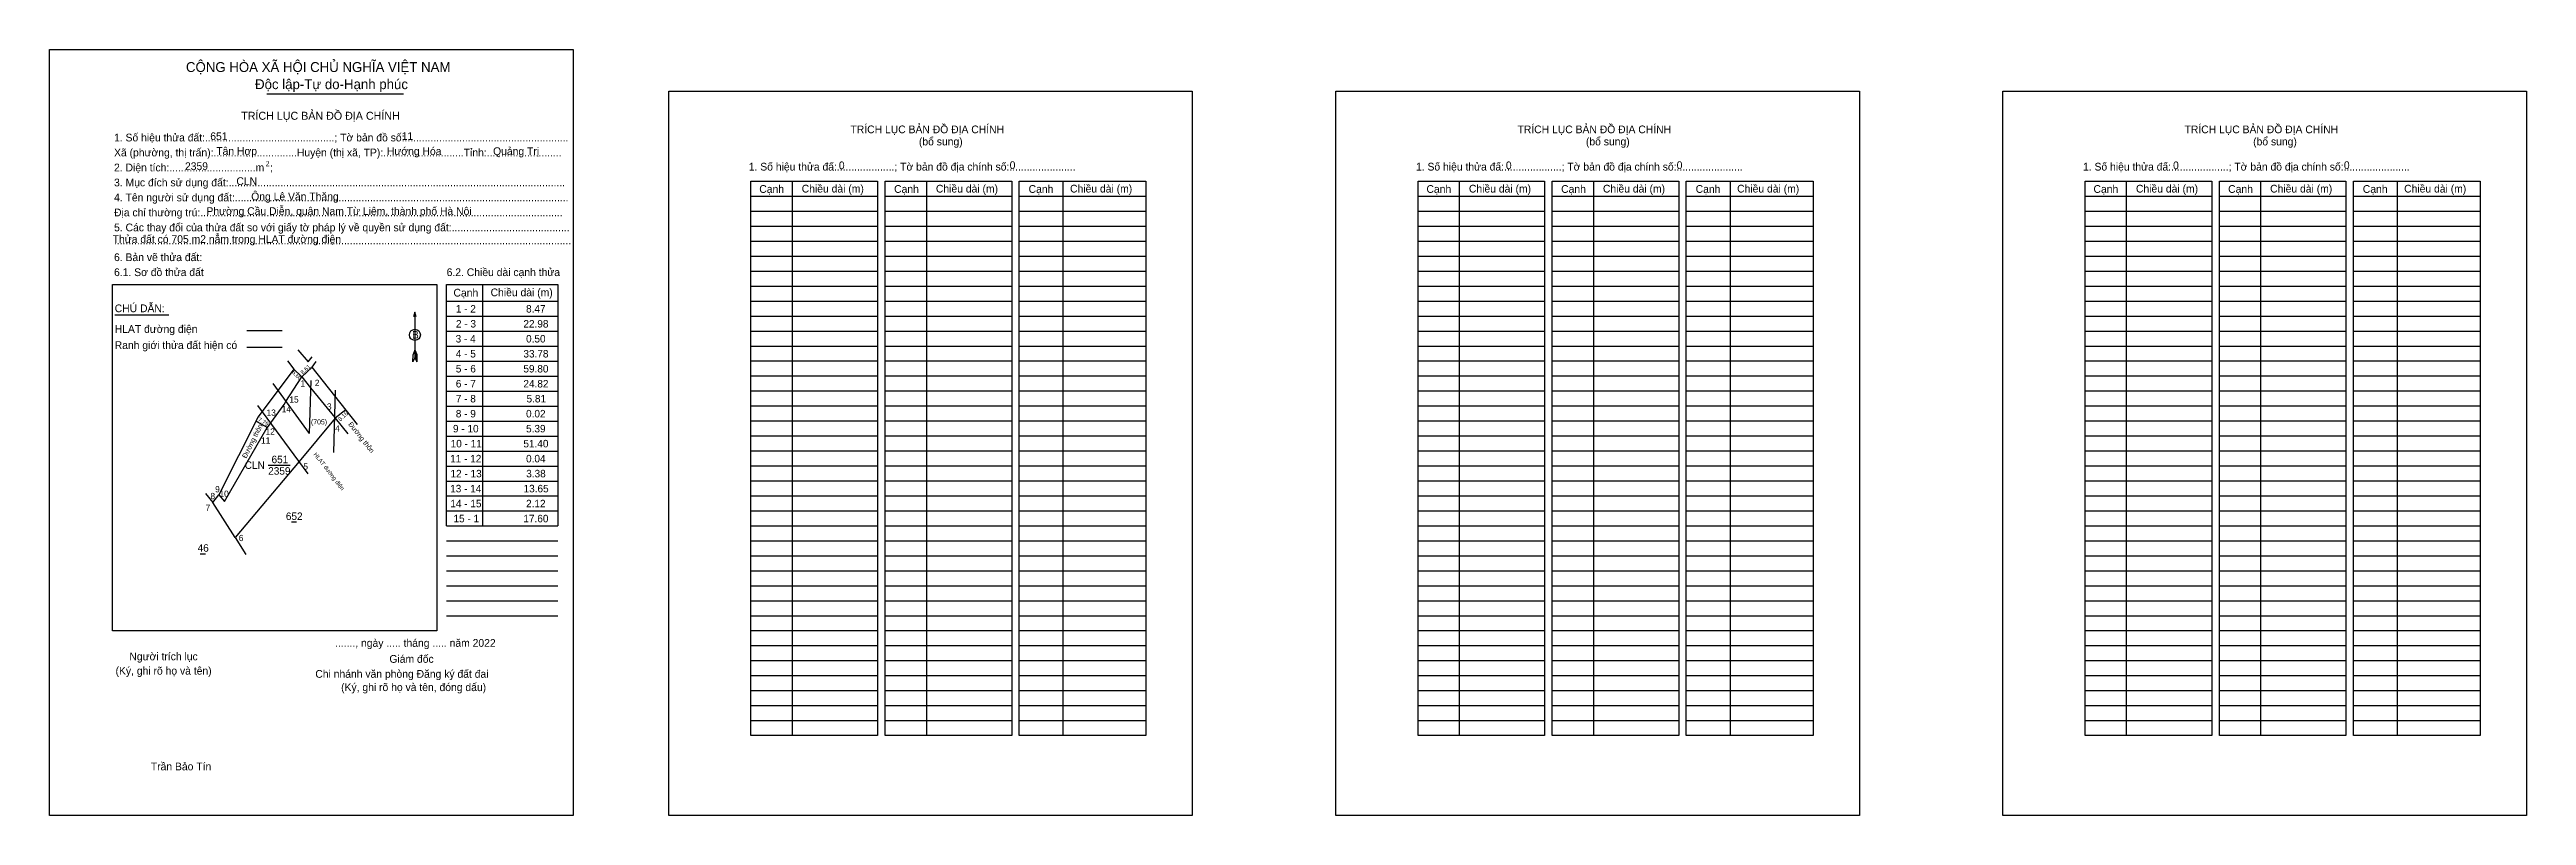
# Model space of a CAD drawing. Extents: x 550970 to 552458, y 1841500 to 1841960.
import ezdxf

# ---------------------------------------------------------------- set-up
doc = ezdxf.new("R2010")
doc.units = 0
for name, color, linetype in [('Level 1', 7, 'Continuous'), ('Level 10', 7, 'Continuous'), ('Level 13', 7, 'Continuous'), ('Level 14', 7, 'Continuous'), ('Level 2', 7, 'Continuous'), ('Level 4', 7, 'Continuous'), ('Level 6', 7, 'Continuous')]:
    doc.layers.add(name, color=color, linetype=linetype)

msp = doc.modelspace()

# ---------------------------------------------------------------- linework, layer by layer
at = {"layer": 'Level 1'}
for p, q in [((550970.4, 1841960.1), (550970.4, 1841960.1)), ((551342.4, 1841935), (551342.4, 1841935)), ((551416.6, 1841881), (551416.6, 1841548)), ((551497.2, 1841881), (551497.2, 1841548)), ((551579.2, 1841881), (551579.2, 1841548)), ((551817.3, 1841881), (551817.3, 1841548)), ((551897.9, 1841881), (551897.9, 1841548)), ((551980, 1841881), (551980, 1841548)), ((552218, 1841881), (552218, 1841548)), ((552298.6, 1841881), (552298.6, 1841548)), ((552380.7, 1841881), (552380.7, 1841548)), ((551391.8, 1841872), (551467.9, 1841872)), ((551391.8, 1841863), (551467.9, 1841863)), ((551472.4, 1841872), (551548.5, 1841872)), ((551472.4, 1841863), (551548.5, 1841863)), ((551553, 1841872), (551629, 1841872)), ((551553, 1841863), (551629, 1841863)), ((551792.6, 1841872), (551868.6, 1841872)), ((551792.6, 1841863), (551868.6, 1841863)), ((551873.1, 1841872), (551949.2, 1841872)), ((551873.1, 1841863), (551949.2, 1841863)), ((551953.7, 1841872), (552029.8, 1841872)), ((551953.7, 1841863), (552029.8, 1841863)), ((552193.3, 1841872), (552269.3, 1841872)), ((552193.3, 1841863), (552269.3, 1841863)), ((552273.9, 1841872), (552349.9, 1841872)), ((552273.9, 1841863), (552349.9, 1841863)), ((552354.4, 1841872), (552430.5, 1841872)), ((552354.4, 1841863), (552430.5, 1841863)), ((551391.8, 1841854), (551467.9, 1841854)), ((551391.8, 1841845), (551467.9, 1841845)), ((551472.4, 1841854), (551548.5, 1841854)), ((551472.4, 1841845), (551548.5, 1841845)), ((551553, 1841854), (551629, 1841854)), ((551553, 1841845), (551629, 1841845)), ((551792.6, 1841854), (551868.6, 1841854)), ((551792.6, 1841845), (551868.6, 1841845)), ((551873.1, 1841854), (551949.2, 1841854)), ((551873.1, 1841845), (551949.2, 1841845)), ((551953.7, 1841854), (552029.8, 1841854)), ((551953.7, 1841845), (552029.8, 1841845)), ((552193.3, 1841854), (552269.3, 1841854)), ((552193.3, 1841845), (552269.3, 1841845)), ((552273.9, 1841854), (552349.9, 1841854)), ((552273.9, 1841845), (552349.9, 1841845)), ((552354.4, 1841854), (552430.5, 1841854)), ((552354.4, 1841845), (552430.5, 1841845)), ((551391.8, 1841836), (551467.9, 1841836)), ((551472.4, 1841836), (551548.5, 1841836)), ((551553, 1841836), (551629, 1841836)), ((551792.6, 1841836), (551868.6, 1841836)), ((551873.1, 1841836), (551949.2, 1841836)), ((551953.7, 1841836), (552029.8, 1841836)), ((552193.3, 1841836), (552269.3, 1841836)), ((552273.9, 1841836), (552349.9, 1841836)), ((552354.4, 1841836), (552430.5, 1841836)), ((551008.3, 1841818.9), (551008.3, 1841818.9)), ((551391.8, 1841827), (551467.9, 1841827)), ((551391.8, 1841818), (551467.9, 1841818)), ((551472.4, 1841827), (551548.5, 1841827)), ((551472.4, 1841818), (551548.5, 1841818)), ((551553, 1841827), (551629, 1841827)), ((551553, 1841818), (551629, 1841818)), ((551792.6, 1841827), (551868.6, 1841827)), ((551792.6, 1841818), (551868.6, 1841818)), ((551873.1, 1841827), (551949.2, 1841827)), ((551873.1, 1841818), (551949.2, 1841818)), ((551953.7, 1841827), (552029.8, 1841827)), ((551953.7, 1841818), (552029.8, 1841818)), ((552193.3, 1841827), (552269.3, 1841827)), ((552193.3, 1841818), (552269.3, 1841818)), ((552273.9, 1841827), (552349.9, 1841827)), ((552273.9, 1841818), (552349.9, 1841818)), ((552354.4, 1841827), (552430.5, 1841827)), ((552354.4, 1841818), (552430.5, 1841818)), ((551189.9, 1841802.4), (551189.9, 1841775.1)), ((551391.8, 1841809), (551467.9, 1841809)), ((551472.4, 1841809), (551548.5, 1841809)), ((551553, 1841809), (551629, 1841809)), ((551792.6, 1841809), (551868.6, 1841809)), ((551873.1, 1841809), (551949.2, 1841809)), ((551953.7, 1841809), (552029.8, 1841809)), ((552193.3, 1841809), (552269.3, 1841809)), ((552273.9, 1841809), (552349.9, 1841809)), ((552354.4, 1841809), (552430.5, 1841809)), ((551391.8, 1841800), (551467.9, 1841800)), ((551391.8, 1841791), (551467.9, 1841791)), ((551472.4, 1841800), (551548.5, 1841800)), ((551472.4, 1841791), (551548.5, 1841791)), ((551553, 1841800), (551629, 1841800)), ((551553, 1841791), (551629, 1841791)), ((551792.6, 1841800), (551868.6, 1841800)), ((551792.6, 1841791), (551868.6, 1841791)), ((551873.1, 1841800), (551949.2, 1841800)), ((551873.1, 1841791), (551949.2, 1841791)), ((551953.7, 1841800), (552029.8, 1841800)), ((551953.7, 1841791), (552029.8, 1841791)), ((552193.3, 1841800), (552269.3, 1841800)), ((552193.3, 1841791), (552269.3, 1841791)), ((552273.9, 1841800), (552349.9, 1841800)), ((552273.9, 1841791), (552349.9, 1841791)), ((552354.4, 1841800), (552430.5, 1841800)), ((552354.4, 1841791), (552430.5, 1841791)), ((551188.7, 1841772.4), (551188.8, 1841776.9)), ((551189.9, 1841775.1), (551188.7, 1841772.4)), ((551189.9, 1841779.6), (551188.8, 1841776.9)), ((551189.9, 1841779.6), (551191.1, 1841776.9)), ((551189.9, 1841779.2), (551191.1, 1841776.4)), ((551189.9, 1841778.8), (551191.1, 1841776.1)), ((551189.9, 1841778.5), (551191.1, 1841775.7)), ((551189.9, 1841778.1), (551191.1, 1841775.2)), ((551189.9, 1841777.7), (551191.1, 1841774.8)), ((551189.9, 1841777.3), (551191.1, 1841774.4)), ((551189.9, 1841776.9), (551191.1, 1841774)), ((551189.9, 1841776.5), (551191.1, 1841773.6)), ((551189.9, 1841776.1), (551191.1, 1841773.2)), ((551189.9, 1841775.7), (551191.1, 1841772.8)), ((551189.9, 1841775.1), (551191.1, 1841772.4)), ((551191.1, 1841772.4), (551191.1, 1841776.9)), ((551391.8, 1841782), (551467.9, 1841782)), ((551391.8, 1841773), (551467.9, 1841773)), ((551472.4, 1841782), (551548.5, 1841782)), ((551472.4, 1841773), (551548.5, 1841773)), ((551553, 1841782), (551629, 1841782)), ((551553, 1841773), (551629, 1841773)), ((551792.6, 1841782), (551868.6, 1841782)), ((551792.6, 1841773), (551868.6, 1841773)), ((551873.1, 1841782), (551949.2, 1841782)), ((551873.1, 1841773), (551949.2, 1841773)), ((551953.7, 1841782), (552029.8, 1841782)), ((551953.7, 1841773), (552029.8, 1841773)), ((552193.3, 1841782), (552269.3, 1841782)), ((552193.3, 1841773), (552269.3, 1841773)), ((552273.9, 1841782), (552349.9, 1841782)), ((552273.9, 1841773), (552349.9, 1841773)), ((552354.4, 1841782), (552430.5, 1841782)), ((552354.4, 1841773), (552430.5, 1841773)), ((551391.8, 1841764), (551467.9, 1841764)), ((551472.4, 1841764), (551548.5, 1841764)), ((551553, 1841764), (551629, 1841764)), ((551792.6, 1841764), (551868.6, 1841764)), ((551873.1, 1841764), (551949.2, 1841764)), ((551953.7, 1841764), (552029.8, 1841764)), ((552193.3, 1841764), (552269.3, 1841764)), ((552273.9, 1841764), (552349.9, 1841764)), ((552354.4, 1841764), (552430.5, 1841764)), ((551391.8, 1841755), (551467.9, 1841755)), ((551391.8, 1841746), (551467.9, 1841746)), ((551472.4, 1841755), (551548.5, 1841755)), ((551472.4, 1841746), (551548.5, 1841746)), ((551553, 1841755), (551629, 1841755)), ((551553, 1841746), (551629, 1841746)), ((551792.6, 1841755), (551868.6, 1841755)), ((551792.6, 1841746), (551868.6, 1841746)), ((551873.1, 1841755), (551949.2, 1841755)), ((551873.1, 1841746), (551949.2, 1841746)), ((551953.7, 1841755), (552029.8, 1841755)), ((551953.7, 1841746), (552029.8, 1841746)), ((552193.3, 1841755), (552269.3, 1841755)), ((552193.3, 1841746), (552269.3, 1841746)), ((552273.9, 1841755), (552349.9, 1841755)), ((552273.9, 1841746), (552349.9, 1841746)), ((552354.4, 1841755), (552430.5, 1841755)), ((552354.4, 1841746), (552430.5, 1841746)), ((551391.8, 1841737), (551467.9, 1841737)), ((551391.8, 1841728), (551467.9, 1841728)), ((551472.4, 1841737), (551548.5, 1841737)), ((551472.4, 1841728), (551548.5, 1841728)), ((551553, 1841737), (551629, 1841737)), ((551553, 1841728), (551629, 1841728)), ((551792.6, 1841737), (551868.6, 1841737)), ((551792.6, 1841728), (551868.6, 1841728)), ((551873.1, 1841737), (551949.2, 1841737)), ((551873.1, 1841728), (551949.2, 1841728)), ((551953.7, 1841737), (552029.8, 1841737)), ((551953.7, 1841728), (552029.8, 1841728)), ((552193.3, 1841737), (552269.3, 1841737)), ((552193.3, 1841728), (552269.3, 1841728)), ((552273.9, 1841737), (552349.9, 1841737)), ((552273.9, 1841728), (552349.9, 1841728)), ((552354.4, 1841737), (552430.5, 1841737)), ((552354.4, 1841728), (552430.5, 1841728)), ((551391.8, 1841719), (551467.9, 1841719)), ((551472.4, 1841719), (551548.5, 1841719)), ((551553, 1841719), (551629, 1841719)), ((551792.6, 1841719), (551868.6, 1841719)), ((551873.1, 1841719), (551949.2, 1841719)), ((551953.7, 1841719), (552029.8, 1841719)), ((552193.3, 1841719), (552269.3, 1841719)), ((552273.9, 1841719), (552349.9, 1841719)), ((552354.4, 1841719), (552430.5, 1841719)), ((551391.8, 1841710), (551467.9, 1841710)), ((551391.8, 1841701), (551467.9, 1841701)), ((551472.4, 1841710), (551548.5, 1841710)), ((551472.4, 1841701), (551548.5, 1841701)), ((551553, 1841710), (551629, 1841710)), ((551553, 1841701), (551629, 1841701)), ((551792.6, 1841710), (551868.6, 1841710)), ((551792.6, 1841701), (551868.6, 1841701)), ((551873.1, 1841710), (551949.2, 1841710)), ((551873.1, 1841701), (551949.2, 1841701)), ((551953.7, 1841710), (552029.8, 1841710)), ((551953.7, 1841701), (552029.8, 1841701)), ((552193.3, 1841710), (552269.3, 1841710)), ((552193.3, 1841701), (552269.3, 1841701)), ((552273.9, 1841710), (552349.9, 1841710)), ((552273.9, 1841701), (552349.9, 1841701)), ((552354.4, 1841710), (552430.5, 1841710)), ((552354.4, 1841701), (552430.5, 1841701)), ((551391.8, 1841692), (551467.9, 1841692)), ((551391.8, 1841683), (551467.9, 1841683)), ((551472.4, 1841692), (551548.5, 1841692)), ((551472.4, 1841683), (551548.5, 1841683)), ((551553, 1841692), (551629, 1841692)), ((551553, 1841683), (551629, 1841683)), ((551792.6, 1841692), (551868.6, 1841692)), ((551792.6, 1841683), (551868.6, 1841683)), ((551873.1, 1841692), (551949.2, 1841692)), ((551873.1, 1841683), (551949.2, 1841683)), ((551953.7, 1841692), (552029.8, 1841692)), ((551953.7, 1841683), (552029.8, 1841683)), ((552193.3, 1841692), (552269.3, 1841692)), ((552193.3, 1841683), (552269.3, 1841683)), ((552273.9, 1841692), (552349.9, 1841692)), ((552273.9, 1841683), (552349.9, 1841683)), ((552354.4, 1841692), (552430.5, 1841692)), ((552354.4, 1841683), (552430.5, 1841683)), ((551391.8, 1841674), (551467.9, 1841674)), ((551472.4, 1841674), (551548.5, 1841674)), ((551553, 1841674), (551629, 1841674)), ((551792.6, 1841674), (551868.6, 1841674)), ((551873.1, 1841674), (551949.2, 1841674)), ((551953.7, 1841674), (552029.8, 1841674)), ((552193.3, 1841674), (552269.3, 1841674)), ((552273.9, 1841674), (552349.9, 1841674)), ((552354.4, 1841674), (552430.5, 1841674)), ((551209, 1841664.9), (551275.8, 1841664.9)), ((551209, 1841655.9), (551275.8, 1841655.9)), ((551391.8, 1841665), (551467.9, 1841665)), ((551391.8, 1841656), (551467.9, 1841656)), ((551472.4, 1841665), (551548.5, 1841665)), ((551472.4, 1841656), (551548.5, 1841656)), ((551553, 1841665), (551629, 1841665)), ((551553, 1841656), (551629, 1841656)), ((551792.6, 1841665), (551868.6, 1841665)), ((551792.6, 1841656), (551868.6, 1841656)), ((551873.1, 1841665), (551949.2, 1841665)), ((551873.1, 1841656), (551949.2, 1841656)), ((551953.7, 1841665), (552029.8, 1841665)), ((551953.7, 1841656), (552029.8, 1841656)), ((552193.3, 1841665), (552269.3, 1841665)), ((552193.3, 1841656), (552269.3, 1841656)), ((552273.9, 1841665), (552349.9, 1841665)), ((552273.9, 1841656), (552349.9, 1841656)), ((552354.4, 1841665), (552430.5, 1841665)), ((552354.4, 1841656), (552430.5, 1841656)), ((551209, 1841646.9), (551275.8, 1841646.9)), ((551209, 1841637.9), (551275.8, 1841637.9)), ((551391.8, 1841647), (551467.9, 1841647)), ((551391.8, 1841638), (551467.9, 1841638)), ((551472.4, 1841647), (551548.5, 1841647)), ((551472.4, 1841638), (551548.5, 1841638)), ((551553, 1841647), (551629, 1841647)), ((551553, 1841638), (551629, 1841638)), ((551792.6, 1841647), (551868.6, 1841647)), ((551792.6, 1841638), (551868.6, 1841638)), ((551873.1, 1841647), (551949.2, 1841647)), ((551873.1, 1841638), (551949.2, 1841638)), ((551953.7, 1841647), (552029.8, 1841647)), ((551953.7, 1841638), (552029.8, 1841638)), ((552193.3, 1841647), (552269.3, 1841647)), ((552193.3, 1841638), (552269.3, 1841638)), ((552273.9, 1841647), (552349.9, 1841647)), ((552273.9, 1841638), (552349.9, 1841638)), ((552354.4, 1841647), (552430.5, 1841647)), ((552354.4, 1841638), (552430.5, 1841638)), ((551209, 1841628.9), (551275.8, 1841628.9)), ((551391.8, 1841629), (551467.9, 1841629)), ((551472.4, 1841629), (551548.5, 1841629)), ((551553, 1841629), (551629, 1841629)), ((551792.6, 1841629), (551868.6, 1841629)), ((551873.1, 1841629), (551949.2, 1841629)), ((551953.7, 1841629), (552029.8, 1841629)), ((552193.3, 1841629), (552269.3, 1841629)), ((552273.9, 1841629), (552349.9, 1841629)), ((552354.4, 1841629), (552430.5, 1841629)), ((551203, 1841610.9), (551203, 1841610.9)), ((551209, 1841619.9), (551275.8, 1841619.9)), ((551391.8, 1841620), (551467.9, 1841620)), ((551391.8, 1841611), (551467.9, 1841611)), ((551472.4, 1841620), (551548.5, 1841620)), ((551472.4, 1841611), (551548.5, 1841611)), ((551553, 1841620), (551629, 1841620)), ((551553, 1841611), (551629, 1841611)), ((551792.6, 1841620), (551868.6, 1841620)), ((551792.6, 1841611), (551868.6, 1841611)), ((551873.1, 1841620), (551949.2, 1841620)), ((551873.1, 1841611), (551949.2, 1841611)), ((551953.7, 1841620), (552029.8, 1841620)), ((551953.7, 1841611), (552029.8, 1841611)), ((552193.3, 1841620), (552269.3, 1841620)), ((552193.3, 1841611), (552269.3, 1841611)), ((552273.9, 1841620), (552349.9, 1841620)), ((552273.9, 1841611), (552349.9, 1841611)), ((552354.4, 1841620), (552430.5, 1841620)), ((552354.4, 1841611), (552430.5, 1841611)), ((551391.8, 1841602), (551467.9, 1841602)), ((551391.8, 1841593), (551467.9, 1841593)), ((551472.4, 1841602), (551548.5, 1841602)), ((551472.4, 1841593), (551548.5, 1841593)), ((551553, 1841602), (551629, 1841602)), ((551553, 1841593), (551629, 1841593)), ((551792.6, 1841602), (551868.6, 1841602)), ((551792.6, 1841593), (551868.6, 1841593)), ((551873.1, 1841602), (551949.2, 1841602)), ((551873.1, 1841593), (551949.2, 1841593)), ((551953.7, 1841602), (552029.8, 1841602)), ((551953.7, 1841593), (552029.8, 1841593)), ((552193.3, 1841602), (552269.3, 1841602)), ((552193.3, 1841593), (552269.3, 1841593)), ((552273.9, 1841602), (552349.9, 1841602)), ((552273.9, 1841593), (552349.9, 1841593)), ((552354.4, 1841602), (552430.5, 1841602)), ((552354.4, 1841593), (552430.5, 1841593)), ((551391.8, 1841584), (551467.9, 1841584)), ((551472.4, 1841584), (551548.5, 1841584)), ((551553, 1841584), (551629, 1841584)), ((551792.6, 1841584), (551868.6, 1841584)), ((551873.1, 1841584), (551949.2, 1841584)), ((551953.7, 1841584), (552029.8, 1841584)), ((552193.3, 1841584), (552269.3, 1841584)), ((552273.9, 1841584), (552349.9, 1841584)), ((552354.4, 1841584), (552430.5, 1841584)), ((551391.8, 1841575), (551467.9, 1841575)), ((551391.8, 1841566), (551467.9, 1841566)), ((551472.4, 1841575), (551548.5, 1841575)), ((551472.4, 1841566), (551548.5, 1841566)), ((551553, 1841575), (551629, 1841575)), ((551553, 1841566), (551629, 1841566)), ((551792.6, 1841575), (551868.6, 1841575)), ((551792.6, 1841566), (551868.6, 1841566)), ((551873.1, 1841575), (551949.2, 1841575)), ((551873.1, 1841566), (551949.2, 1841566)), ((551953.7, 1841575), (552029.8, 1841575)), ((551953.7, 1841566), (552029.8, 1841566)), ((552193.3, 1841575), (552269.3, 1841575)), ((552193.3, 1841566), (552269.3, 1841566)), ((552273.9, 1841575), (552349.9, 1841575)), ((552273.9, 1841566), (552349.9, 1841566)), ((552354.4, 1841575), (552430.5, 1841575)), ((552354.4, 1841566), (552430.5, 1841566)), ((551391.8, 1841557), (551467.9, 1841557)), ((551472.4, 1841557), (551548.5, 1841557)), ((551553, 1841557), (551629, 1841557)), ((551792.6, 1841557), (551868.6, 1841557)), ((551873.1, 1841557), (551949.2, 1841557)), ((551953.7, 1841557), (552029.8, 1841557)), ((552193.3, 1841557), (552269.3, 1841557)), ((552273.9, 1841557), (552349.9, 1841557)), ((552354.4, 1841557), (552430.5, 1841557)), ((551284.9, 1841500), (551284.9, 1841500)), ((551656.9, 1841500), (551656.9, 1841500))]:
    msp.add_line(p, q, dxfattribs=at)
for points in [[(551391.8, 1841881), (551467.9, 1841881), (551467.9, 1841548), (551391.8, 1841548)], [(551472.4, 1841881), (551548.5, 1841881), (551548.5, 1841548), (551472.4, 1841548)], [(551553, 1841881), (551629, 1841881), (551629, 1841548), (551553, 1841548)], [(551792.6, 1841881), (551868.6, 1841881), (551868.6, 1841548), (551792.6, 1841548)], [(551873.1, 1841881), (551949.2, 1841881), (551949.2, 1841548), (551873.1, 1841548)], [(551953.7, 1841881), (552029.8, 1841881), (552029.8, 1841548), (551953.7, 1841548)], [(552193.3, 1841881), (552269.3, 1841881), (552269.3, 1841548), (552193.3, 1841548)], [(552273.9, 1841881), (552349.9, 1841881), (552349.9, 1841548), (552273.9, 1841548)], [(552354.4, 1841881), (552430.5, 1841881), (552430.5, 1841548), (552354.4, 1841548)], [(551008.3, 1841818.9), (551203, 1841818.9), (551203, 1841610.9), (551008.3, 1841610.9)]]:
    msp.add_lwpolyline(points, close=True, dxfattribs=at)
msp.add_lwpolyline([(551190.7, 1841799.5), (551189.9, 1841802.4), (551189.1, 1841799.5)], dxfattribs=at)
msp.add_circle((551189.9, 1841788.7), 3.32, dxfattribs=at)
at = {"layer": 'Level 10'}
for p, q in [((551009.6, 1841800.8), (551042.2, 1841800.8)), ((551089, 1841791.3), (551110.1, 1841791.3)), ((551089, 1841781.4), (551110.1, 1841781.4))]:
    msp.add_line(p, q, dxfattribs=at)
at = {"layer": 'Level 13'}
msp.add_line((551100.9, 1841933.5), (551183, 1841933.5), dxfattribs=at)
at = {"layer": 'Level 14'}
for p, q in [((551230.6, 1841818.9), (551230.6, 1841673.9)), ((551209, 1841808.9), (551275.8, 1841808.9)), ((551209, 1841799.9), (551275.8, 1841799.9)), ((551209, 1841790.9), (551275.8, 1841790.9)), ((551209, 1841781.9), (551275.8, 1841781.9)), ((551209, 1841772.9), (551275.8, 1841772.9)), ((551104.5, 1841759.4), (551126.5, 1841729.5)), ((551112.4, 1841748.6), (551122, 1841763.4)), ((551117.2, 1841768), (551122, 1841763.4)), ((551128.3, 1841769.3), (551122, 1841763.4)), ((551122, 1841763.4), (551127.3, 1841756.8)), ((551127.5, 1841761.2), (551126.5, 1841729.5)), ((551127.3, 1841756.8), (551141.8, 1841739)), ((551209, 1841763.9), (551275.8, 1841763.9)), ((551125.8, 1841705.2), (551095.5, 1841746.3)), ((551103.3, 1841735.8), (551111.3, 1841746.8)), ((551111.3, 1841746.8), (551112.4, 1841748.6)), ((551141.2, 1841718.1), (551142.3, 1841755.4)), ((551148.5, 1841743.7), (551142.1, 1841738.6)), ((551209, 1841754.9), (551275.8, 1841754.9)), ((551209, 1841745.9), (551275.8, 1841745.9)), ((551075.6, 1841688.5), (551101.2, 1841733)), ((551094.5, 1841736.9), (551101.3, 1841733.1)), ((551101.2, 1841733), (551101.3, 1841733.1)), ((551101.3, 1841733.1), (551103.3, 1841735.8)), ((551142.1, 1841738.6), (551120.4, 1841712.7)), ((551141.8, 1841739), (551142.1, 1841738.6)), ((551142.1, 1841738.6), (551149.7, 1841729.3)), ((551209, 1841736.9), (551275.8, 1841736.9)), ((551209, 1841727.9), (551275.8, 1841727.9)), ((551120.4, 1841712.7), (551081.9, 1841667)), ((551209, 1841718.9), (551275.8, 1841718.9)), ((551209, 1841709.9), (551275.8, 1841709.9)), ((551209, 1841700.9), (551275.8, 1841700.9)), ((551064.2, 1841693.4), (551068.6, 1841687.9)), ((551068.6, 1841687.9), (551072.1, 1841692.5)), ((551081.9, 1841667), (551068.6, 1841687.9)), ((551072.1, 1841692.5), (551072.1, 1841692.5)), ((551072.1, 1841692.5), (551075.6, 1841688.5)), ((551209, 1841691.9), (551275.8, 1841691.9)), ((551209, 1841682.9), (551275.8, 1841682.9)), ((551081.9, 1841667), (551088.3, 1841656.8)), ((551115.7, 1841676.3), (551118.8, 1841676.3)), ((551209, 1841673.9), (551275.8, 1841673.9)), ((551061, 1841657.2), (551064.1, 1841657.2))]:
    msp.add_line(p, q, dxfattribs=at)
for points in [[(551209, 1841673.9), (551209, 1841818.9), (551275.8, 1841818.9), (551275.8, 1841673.9)], [(551113.3, 1841773), (551117.2, 1841768), (551095.8, 1841739.4), (551072.1, 1841692.5)], [(551119.6, 1841779.6), (551125.9, 1841772.4), (551128.2, 1841775.5)], [(551155.4, 1841734.9), (551128.3, 1841769.3), (551129.2, 1841770.6), (551130.6, 1841772.6)]]:
    msp.add_lwpolyline(points, dxfattribs=at)
at = {"layer": 'Level 2'}
for points in [[(550970.4, 1841960.1), (551284.9, 1841960.1), (551284.9, 1841500), (550970.4, 1841500)], [(551342.4, 1841935), (551656.9, 1841935), (551656.9, 1841500), (551342.4, 1841500)], [(551743.2, 1841935), (552057.7, 1841935), (552057.7, 1841500), (551743.2, 1841500)], [(552143.9, 1841935), (552458.4, 1841935), (552458.4, 1841500), (552143.9, 1841500)]]:
    msp.add_lwpolyline(points, close=True, dxfattribs=at)
at = {"layer": 'Level 4'}
msp.add_line((551101.8, 1841710.4), (551114.9, 1841710.4), dxfattribs=at)

# ---------------------------------------------------------------- texts
at = {"layer": 'Level 1'}
for s, height, p in [('TRÍCH LỤC BẢN ĐỒ ĐỊA CHÍNH', 4.8, (551085.6, 1841917.9)), ('1. Số hiệu thửa đất:.............................................; Tờ bản đồ số:.........................................................', 4.65, (551009.2, 1841904.9)), ('TRÍCH LỤC BẢN ĐỒ ĐỊA CHÍNH', 4.65, (551451.6, 1841909.8)), ('(bổ sung)', 4.65, (551492.7, 1841902.5)), ('TRÍCH LỤC BẢN ĐỒ ĐỊA CHÍNH', 4.65, (551852.3, 1841909.8)), ('(bổ sung)', 4.65, (551893.4, 1841902.5)), ('TRÍCH LỤC BẢN ĐỒ ĐỊA CHÍNH', 4.65, (552253, 1841909.8)), ('(bổ sung)', 4.65, (552294.2, 1841902.5)), ('Xã (phường, thị trấn):.............................Huyện (thị xã, TP):............................Tỉnh:..........................', 4.65, (551009.2, 1841895.9)), ('2. Diện tích:..............................m  ;', 4.65, (551009.2, 1841886.9)), ('2', 3, (551100.3, 1841890)), ('1. Số hiệu thửa đấ:....................; Tờ bản đồ địa chính số:.......................', 4.65, (551390.5, 1841887.4)), ('1. Số hiệu thửa đấ:....................; Tờ bản đồ địa chính số:.......................', 4.65, (551791.3, 1841887.4)), ('1. Số hiệu thửa đấ:....................; Tờ bản đồ địa chính số:.......................', 4.65, (552192, 1841887.4)), ('3. Mục đích sử dụng đất:.....................................................................................................................', 4.65, (551009.2, 1841877.9)), ('Cạnh', 4.65, (551396.8, 1841874)), ('Chiều dài (m)', 4.65, (551422.3, 1841874.2)), ('Cạnh', 4.65, (551477.8, 1841874)), ('Chiều dài (m)', 4.65, (551502.9, 1841874.2)), ('Cạnh', 4.65, (551558.6, 1841874)), ('Chiều dài (m)', 4.65, (551583.5, 1841874.2)), ('Cạnh', 4.65, (551797.6, 1841874)), ('Chiều dài (m)', 4.65, (551823.1, 1841874.2)), ('Cạnh', 4.65, (551878.5, 1841874)), ('Chiều dài (m)', 4.65, (551903.6, 1841874.2)), ('Cạnh', 4.65, (551959.3, 1841874)), ('Chiều dài (m)', 4.65, (551984.2, 1841874.2)), ('Cạnh', 4.65, (552198.3, 1841874)), ('Chiều dài (m)', 4.65, (552223.8, 1841874.2)), ('Cạnh', 4.65, (552279.2, 1841874)), ('Chiều dài (m)', 4.65, (552304.4, 1841874.2)), ('Cạnh', 4.65, (552360.1, 1841874)), ('Chiều dài (m)', 4.65, (552384.9, 1841874.2)), ('Địa chỉ thường trú:..............................................................................................................................', 4.65, (551009.2, 1841859.9)), ('4. Tên người sử dụng đất:....................................................................................................................', 4.65, (551009.2, 1841868.9)), ('5. Các thay đổi của thửa đất so với giấy tờ pháp lý về quyền sử dụng đất:.........................................', 4.65, (551009.2, 1841850.9)), ('6. Bản vẽ thửa đất:', 4.65, (551009.2, 1841833)), ('...............................................................................................................................................................', 4.65, (551009.1, 1841843.1)), ('6.1. Sơ đồ thửa đất', 4.65, (551009.2, 1841824)), ('6.2. Chiều dài cạnh thửa', 4.65, (551209, 1841824)), ('B', 4.5, (551188.2, 1841786.5)), ('Người trích lục', 4.65, (551018.4, 1841593.2)), ('......., ngày ..... tháng ..... năm 2022', 4.65, (551142, 1841601.3)), ('Giám đốc', 4.65, (551174.6, 1841591.7)), ('(Ký, ghi rõ họ và tên)', 4.65, (551010.1, 1841584.6)), ('Chi nhánh văn phòng Đăng ký đất đai', 4.65, (551130.1, 1841582.7)), ('(Ký, ghi rõ họ và tên, đóng dấu)', 4.65, (551145.6, 1841574.7)), ('Trần Bảo Tín', 4.65, (551031.3, 1841527.1))]:
    msp.add_text(s, height=height, dxfattribs=at).set_placement(p)
at = {"layer": 'Level 13'}
for s, p in [('CỘNG HÒA XÃ HỘI CHỦ NGHĨA VIỆT NAM', (551052.4, 1841946.6)), ('Độc lập-Tự do-Hạnh phúc', (551093.9, 1841936.3))]:
    msp.add_text(s, height=5.94, dxfattribs=at).set_placement(p)
at = {"layer": 'Level 14'}
for s, height, p in [('Cạnh', 4.65, (551213.1, 1841811.7)), ('Chiều dài (m)', 4.65, (551235.4, 1841811.9)), ('1 - 2', 4.5, (551214.5, 1841802.1)), ('8.47', 4.5, (551256.7, 1841802.1)), ('3 - 4', 4.5, (551214.4, 1841784.1)), ('2 - 3', 4.5, (551214.6, 1841793.1)), ('22.98', 4.5, (551255.1, 1841793.1)), ('0.50', 4.5, (551256.7, 1841784.1)), ('4 - 5', 4.5, (551214.5, 1841775.1)), ('5 - 6', 4.5, (551214.5, 1841766.1)), ('59.80', 4.5, (551255.1, 1841766.1)), ('33.78', 4.5, (551255.1, 1841775.1)), ('1', 3.75, (551121.2, 1841757.6)), ('2', 3.75, (551129.8, 1841758)), ('6 - 7', 4.5, (551214.5, 1841757.1)), ('24.82', 4.5, (551255.1, 1841757.1)), ('13', 3.75, (551100.8, 1841740.1)), ('14', 3.75, (551109.9, 1841742.2)), ('15', 3.75, (551114.5, 1841748)), ('3', 3.75, (551137.1, 1841743.8)), ('8 - 9', 4.5, (551214.5, 1841739.1)), ('7 - 8', 4.5, (551214.5, 1841748.1)), ('0.02', 4.5, (551256.7, 1841739.1)), ('5.81', 4.5, (551257, 1841748.1)), ('11', 3.75, (551097.5, 1841723.4)), ('12', 3.75, (551100.2, 1841728.7)), ('(705)', 3, (551127.5, 1841734.9)), ('4', 3.75, (551142, 1841730.6)), ('9 - 10', 4.5, (551212.8, 1841730.1)), ('5.39', 4.5, (551256.7, 1841730.1)), ('5', 3.75, (551122.9, 1841707.8)), ('11 - 12', 4.5, (551211.1, 1841712.1)), ('10 - 11', 4.5, (551211.4, 1841721.1)), ('51.40', 4.5, (551255.1, 1841721.1)), ('0.04', 4.5, (551256.7, 1841712.1)), ('9', 3.75, (551069.9, 1841694.1)), ('13 - 14', 4.5, (551211.1, 1841694.1)), ('12 - 13', 4.5, (551211.3, 1841703.1)), ('13.65', 4.5, (551255.2, 1841694.1)), ('3.38', 4.5, (551256.8, 1841703.1)), ('7', 3.75, (551064.2, 1841683)), ('8', 3.75, (551067.1, 1841690)), ('10', 3.75, (551072.5, 1841691.4)), ('652', 4.5, (551112.4, 1841677.5)), ('14 - 15', 4.5, (551211.2, 1841685.1)), ('2.12', 4.5, (551256.7, 1841685.1)), ('6', 3.75, (551084.1, 1841664.8)), ('15 - 1', 4.5, (551213.1, 1841676.1)), ('17.60', 4.5, (551255.1, 1841676.1)), ('46', 4.5, (551059.4, 1841658.4))]:
    msp.add_text(s, height=height, dxfattribs=at).set_placement(p)
for s, height, rotation, p in [('6.60', 2.5, 315.7983, (551115.8, 1841765.9)), ('8.61', 2.5, 43.1645, (551122.6, 1841764.7)), ('8.16', 2.5, 43.1645, (551145.2, 1841736.6)), ('Đường thôn', 3, 63.2105, (551088.6, 1841714.3)), ('7.79', 2.5, 330.1091, (551095.3, 1841737.1)), ('Đường thôn', 3, 308.3131, (551149.7, 1841734.9)), ('HLAT đường điện', 2.5, 307.9453, (551128.9, 1841716.8))]:
    msp.add_text(s, height=height, rotation=rotation, dxfattribs=at).set_placement(p)
at = {"layer": 'Level 4'}
for s, p in [('CLN', (551087.7, 1841708.2)), ('651', (551103.8, 1841711.6)), ('2359', (551101.8, 1841704.7))]:
    msp.add_text(s, height=4.5, dxfattribs=at).set_placement(p)
at = {"layer": 'Level 6'}
for s, p in [('651', (551067, 1841905.7)), ('11', (551182, 1841905.8)), ('2359', (551051.8, 1841887.7)), ('Tân Hợp', (551070.6, 1841896.8)), ('Hướng Hóa', (551173.1, 1841896.7)), ('Quảng Trị', (551236.9, 1841896.7)), ('0', (551444.6, 1841888.2)), ('0', (551547.2, 1841888.3)), ('0', (551845.3, 1841888.2)), ('0', (551947.9, 1841888.3)), ('0', (552246.1, 1841888.2)), ('0', (552348.7, 1841888.3)), ('CLN', (551082.7, 1841878.7)), ('Ông Lê Văn Thăng', (551091.6, 1841869.5)), ('Phường Cầu Diễn, quận Nam Từ Liêm, thành phố Hà Nội', (551064.7, 1841860.7)), ('Thửa đất có 705 m2 nẳm trong HLAT đường điện', (551008.4, 1841843.9)), ('CHÚ DẪN:', (551009.6, 1841802.3)), ('HLAT đường điện', (551009.6, 1841789.9)), ('Ranh giới thửa đất hiện có', (551009.6, 1841780.2))]:
    msp.add_text(s, height=4.65, dxfattribs=at).set_placement(p)

doc.saveas('drawing.dxf')
